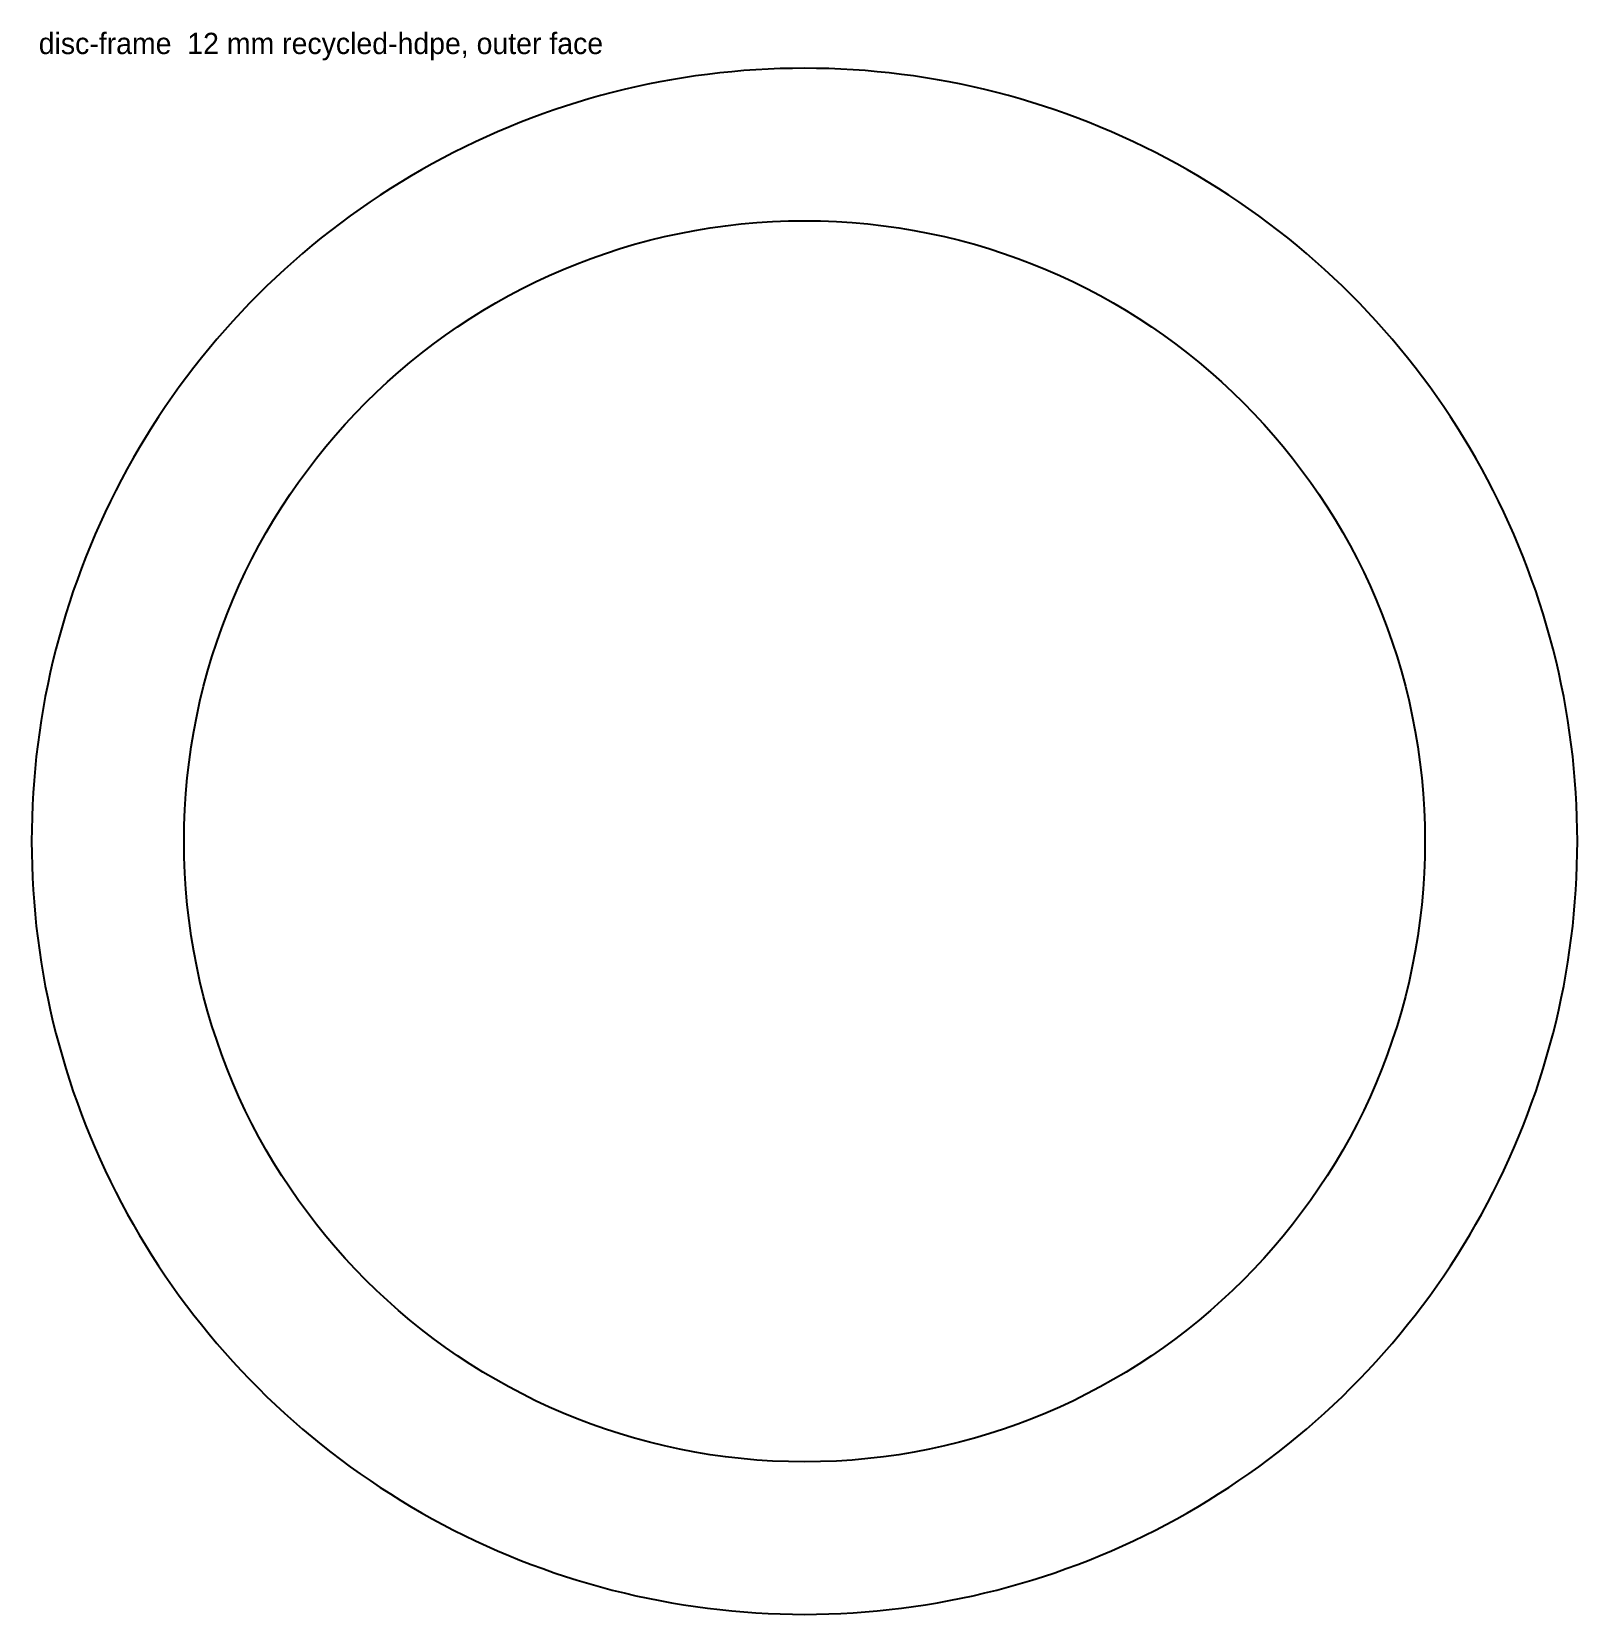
# Model space of a CAD drawing. Header units: millimetres. Extents: x 0 to 436, y 0 to 446.
import ezdxf

# ---------------------------------------------------------------- set-up
doc = ezdxf.new("R2010")
doc.units = ezdxf.units.MM
for name, color, linetype in [('CUT_INSIDE', 5, 'Continuous'), ('CUT_OUTSIDE', 1, 'Continuous'), ('NOTES', 7, 'Continuous')]:
    doc.layers.add(name, color=color, linetype=linetype)

msp = doc.modelspace()

# ---------------------------------------------------------------- linework, layer by layer
at = {"layer": 'CUT_INSIDE'}
msp.add_circle((218, 218), 175, dxfattribs=at)
at = {"layer": 'CUT_OUTSIDE'}
msp.add_lwpolyline([(436, 218), (435.97, 221.42), (435.89, 224.85), (435.76, 228.27), (435.57, 231.69), (435.33, 235.1), (435.03, 238.52), (434.68, 241.92), (434.28, 245.32), (433.83, 248.72), (433.32, 252.1), (432.75, 255.48), (432.14, 258.85), (431.47, 262.21), (430.75, 265.56), (429.98, 268.89), (429.15, 272.21), (428.27, 275.52), (427.34, 278.82), (426.36, 282.1), (425.33, 285.37), (424.25, 288.61), (423.11, 291.84), (421.93, 295.06), (420.69, 298.25), (419.41, 301.42), (418.07, 304.58), (416.69, 307.71), (415.25, 310.82), (413.77, 313.91), (412.24, 316.97), (410.66, 320.01), (409.03, 323.02), (407.36, 326.01), (405.64, 328.97), (403.88, 331.9), (402.06, 334.81), (400.21, 337.69), (398.3, 340.53), (396.36, 343.35), (394.37, 346.14), (392.33, 348.89), (390.25, 351.61), (388.13, 354.3), (385.97, 356.96), (383.77, 359.58), (381.52, 362.17), (379.24, 364.72), (376.92, 367.23), (374.55, 369.71), (372.15, 372.15), (369.71, 374.55), (367.23, 376.92), (364.72, 379.24), (362.17, 381.52), (359.58, 383.77), (356.96, 385.97), (354.3, 388.13), (351.61, 390.25), (348.89, 392.33), (346.14, 394.37), (343.35, 396.36), (340.53, 398.3), (337.69, 400.21), (334.81, 402.06), (331.9, 403.88), (328.97, 405.64), (326.01, 407.36), (323.02, 409.03), (320.01, 410.66), (316.97, 412.24), (313.91, 413.77), (310.82, 415.25), (307.71, 416.69), (304.58, 418.07), (301.42, 419.41), (298.25, 420.69), (295.06, 421.93), (291.84, 423.11), (288.61, 424.25), (285.37, 425.33), (282.1, 426.36), (278.82, 427.34), (275.52, 428.27), (272.21, 429.15), (268.89, 429.98), (265.56, 430.75), (262.21, 431.47), (258.85, 432.14), (255.48, 432.75), (252.1, 433.32), (248.72, 433.83), (245.32, 434.28), (241.92, 434.68), (238.52, 435.03), (235.1, 435.33), (231.69, 435.57), (228.27, 435.76), (224.85, 435.89), (221.42, 435.97), (218, 436), (214.58, 435.97), (211.15, 435.89), (207.73, 435.76), (204.31, 435.57), (200.9, 435.33), (197.48, 435.03), (194.08, 434.68), (190.68, 434.28), (187.28, 433.83), (183.9, 433.32), (180.52, 432.75), (177.15, 432.14), (173.79, 431.47), (170.44, 430.75), (167.11, 429.98), (163.79, 429.15), (160.48, 428.27), (157.18, 427.34), (153.9, 426.36), (150.63, 425.33), (147.39, 424.25), (144.16, 423.11), (140.94, 421.93), (137.75, 420.69), (134.58, 419.41), (131.42, 418.07), (128.29, 416.69), (125.18, 415.25), (122.09, 413.77), (119.03, 412.24), (115.99, 410.66), (112.98, 409.03), (109.99, 407.36), (107.03, 405.64), (104.1, 403.88), (101.19, 402.06), (98.31, 400.21), (95.47, 398.3), (92.65, 396.36), (89.86, 394.37), (87.11, 392.33), (84.39, 390.25), (81.7, 388.13), (79.04, 385.97), (76.42, 383.77), (73.83, 381.52), (71.28, 379.24), (68.77, 376.92), (66.29, 374.55), (63.85, 372.15), (61.45, 369.71), (59.08, 367.23), (56.76, 364.72), (54.48, 362.17), (52.23, 359.58), (50.03, 356.96), (47.87, 354.3), (45.75, 351.61), (43.67, 348.89), (41.63, 346.14), (39.64, 343.35), (37.7, 340.53), (35.79, 337.69), (33.94, 334.81), (32.12, 331.9), (30.36, 328.97), (28.64, 326.01), (26.97, 323.02), (25.34, 320.01), (23.76, 316.97), (22.23, 313.91), (20.75, 310.82), (19.31, 307.71), (17.93, 304.58), (16.59, 301.42), (15.31, 298.25), (14.07, 295.06), (12.89, 291.84), (11.75, 288.61), (10.67, 285.37), (9.64, 282.1), (8.66, 278.82), (7.73, 275.52), (6.85, 272.21), (6.02, 268.89), (5.25, 265.56), (4.53, 262.21), (3.86, 258.85), (3.25, 255.48), (2.68, 252.1), (2.17, 248.72), (1.72, 245.32), (1.32, 241.92), (0.97, 238.52), (0.67, 235.1), (0.43, 231.69), (0.24, 228.27), (0.11, 224.85), (0.03, 221.42), (0, 218), (0.03, 214.58), (0.11, 211.15), (0.24, 207.73), (0.43, 204.31), (0.67, 200.9), (0.97, 197.48), (1.32, 194.08), (1.72, 190.68), (2.17, 187.28), (2.68, 183.9), (3.25, 180.52), (3.86, 177.15), (4.53, 173.79), (5.25, 170.44), (6.02, 167.11), (6.85, 163.79), (7.73, 160.48), (8.66, 157.18), (9.64, 153.9), (10.67, 150.63), (11.75, 147.39), (12.89, 144.16), (14.07, 140.94), (15.31, 137.75), (16.59, 134.58), (17.93, 131.42), (19.31, 128.29), (20.75, 125.18), (22.23, 122.09), (23.76, 119.03), (25.34, 115.99), (26.97, 112.98), (28.64, 109.99), (30.36, 107.03), (32.12, 104.1), (33.94, 101.19), (35.79, 98.31), (37.7, 95.47), (39.64, 92.65), (41.63, 89.86), (43.67, 87.11), (45.75, 84.39), (47.87, 81.7), (50.03, 79.04), (52.23, 76.42), (54.48, 73.83), (56.76, 71.28), (59.08, 68.77), (61.45, 66.29), (63.85, 63.85), (66.29, 61.45), (68.77, 59.08), (71.28, 56.76), (73.83, 54.48), (76.42, 52.23), (79.04, 50.03), (81.7, 47.87), (84.39, 45.75), (87.11, 43.67), (89.86, 41.63), (92.65, 39.64), (95.47, 37.7), (98.31, 35.79), (101.19, 33.94), (104.1, 32.12), (107.03, 30.36), (109.99, 28.64), (112.98, 26.97), (115.99, 25.34), (119.03, 23.76), (122.09, 22.23), (125.18, 20.75), (128.29, 19.31), (131.42, 17.93), (134.58, 16.59), (137.75, 15.31), (140.94, 14.07), (144.16, 12.89), (147.39, 11.75), (150.63, 10.67), (153.9, 9.64), (157.18, 8.66), (160.48, 7.73), (163.79, 6.85), (167.11, 6.02), (170.44, 5.25), (173.79, 4.53), (177.15, 3.86), (180.52, 3.25), (183.9, 2.68), (187.28, 2.17), (190.68, 1.72), (194.08, 1.32), (197.48, 0.97), (200.9, 0.67), (204.31, 0.43), (207.73, 0.24), (211.15, 0.11), (214.58, 0.03), (218, 0), (221.42, 0.03), (224.85, 0.11), (228.27, 0.24), (231.69, 0.43), (235.1, 0.67), (238.52, 0.97), (241.92, 1.32), (245.32, 1.72), (248.72, 2.17), (252.1, 2.68), (255.48, 3.25), (258.85, 3.86), (262.21, 4.53), (265.56, 5.25), (268.89, 6.02), (272.21, 6.85), (275.52, 7.73), (278.82, 8.66), (282.1, 9.64), (285.37, 10.67), (288.61, 11.75), (291.84, 12.89), (295.06, 14.07), (298.25, 15.31), (301.42, 16.59), (304.58, 17.93), (307.71, 19.31), (310.82, 20.75), (313.91, 22.23), (316.97, 23.76), (320.01, 25.34), (323.02, 26.97), (326.01, 28.64), (328.97, 30.36), (331.9, 32.12), (334.81, 33.94), (337.69, 35.79), (340.53, 37.7), (343.35, 39.64), (346.14, 41.63), (348.89, 43.67), (351.61, 45.75), (354.3, 47.87), (356.96, 50.03), (359.58, 52.23), (362.17, 54.48), (364.72, 56.76), (367.23, 59.08), (369.71, 61.45), (372.15, 63.85), (374.55, 66.29), (376.92, 68.77), (379.24, 71.28), (381.52, 73.83), (383.77, 76.42), (385.97, 79.04), (388.13, 81.7), (390.25, 84.39), (392.33, 87.11), (394.37, 89.86), (396.36, 92.65), (398.3, 95.47), (400.21, 98.31), (402.06, 101.19), (403.88, 104.1), (405.64, 107.03), (407.36, 109.99), (409.03, 112.98), (410.66, 115.99), (412.24, 119.03), (413.77, 122.09), (415.25, 125.18), (416.69, 128.29), (418.07, 131.42), (419.41, 134.58), (420.69, 137.75), (421.93, 140.94), (423.11, 144.16), (424.25, 147.39), (425.33, 150.63), (426.36, 153.9), (427.34, 157.18), (428.27, 160.48), (429.15, 163.79), (429.98, 167.11), (430.75, 170.44), (431.47, 173.79), (432.14, 177.15), (432.75, 180.52), (433.32, 183.9), (433.83, 187.28), (434.28, 190.68), (434.68, 194.08), (435.03, 197.48), (435.33, 200.9), (435.57, 204.31), (435.76, 207.73), (435.89, 211.15), (435.97, 214.58), (436, 218)], close=True, dxfattribs=at)

# ---------------------------------------------------------------- texts
at = {"layer": 'NOTES'}
msp.add_text('disc-frame  12 mm recycled-hdpe, outer face', height=6, dxfattribs=at).set_placement((2, 440))

doc.saveas('drawing.dxf')
